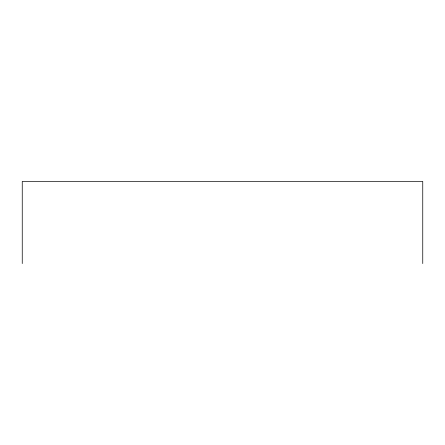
<?xml version="1.0" encoding="UTF-8"?>
<svg xmlns="http://www.w3.org/2000/svg" width="445" height="445" viewBox="0 0 445 445"><rect width="100%" height="100%" fill="white"/><g stroke="black" fill="none" stroke-linecap="round" stroke-linejoin="round"><path stroke-width="0.67" d="M422.75 263.574L422.75 181.427L22.25 181.427L22.25 263.574"/></g></svg>
